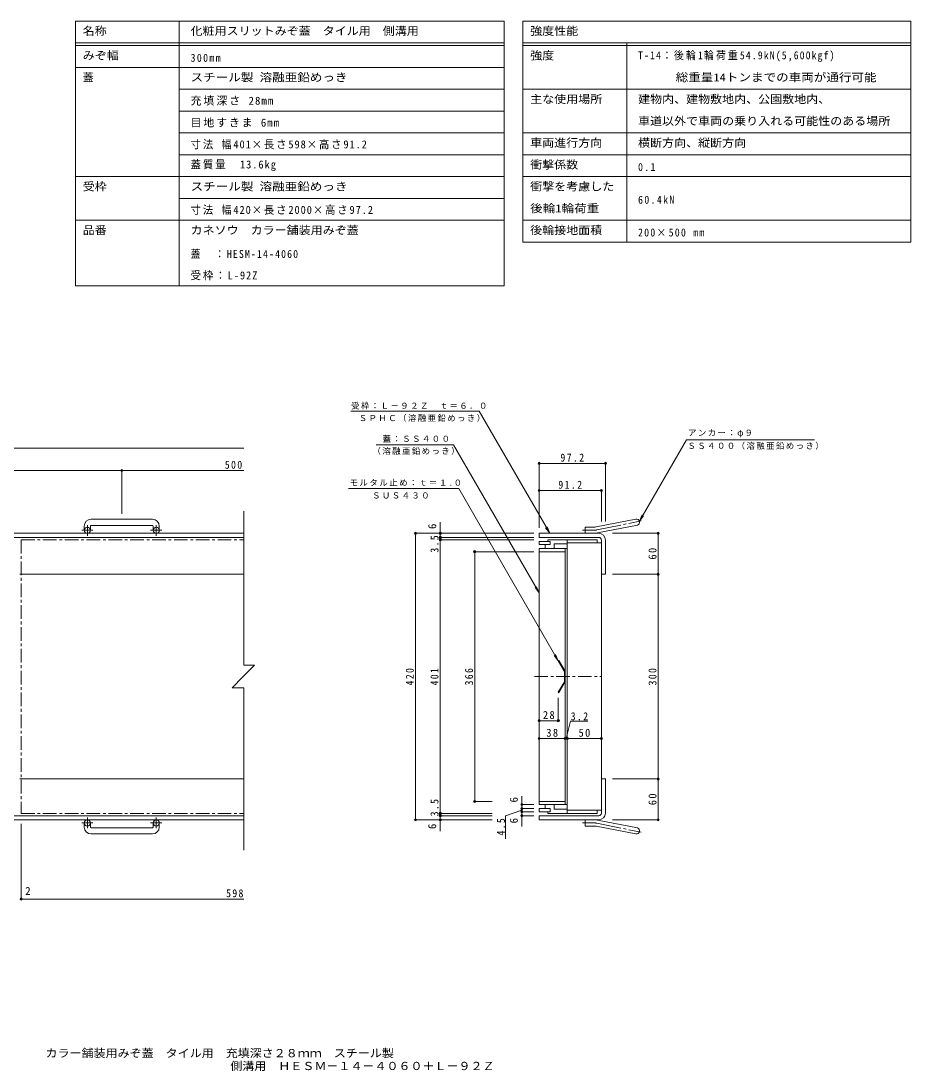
# Model space of a CAD drawing. Units: millimetres, scale not verified. Extents: x -847 to 1119, y -778 to 761.
# Drawn here: x -185 to 1119, y -778 to 761 of the extents above; entities that cross this region are included whole.
import ezdxf
from ezdxf.enums import TextEntityAlignment as Align

# ---------------------------------------------------------------- set-up
doc = ezdxf.new("R2010")
doc.units = ezdxf.units.MM
doc.header["$LTSCALE"] = 4
doc.header["$PDMODE"] = 32
doc.header["$PDSIZE"] = 3.2
doc.linetypes.add('CHAIN1', pattern=[8, 5, -1, 1, -1])
doc.linetypes.add('CHAIN2', pattern=[12, 9, -1, 1, -1])
for name, color, linetype, lineweight in [('0-1_躯体', 2, 'Continuous', 9), ('0-2_仕上', 7, 'Continuous', 9), ('0-3_建具', 4, 'Continuous', 9), ('0-4_その他', 7, 'Continuous', 9), ('0-5_寸法', 7, 'Continuous', 9), ('F-5_F-5ﾚｲﾔ', 2, 'Continuous', 9), ('F-F_F-Fﾚｲﾔ', 2, 'Continuous', 9)]:
    doc.layers.add(name, color=color, linetype=linetype, lineweight=lineweight)
doc.layers.add('F-4_F-4ﾚｲﾔ', color=2, linetype='Continuous')
doc.styles.add('ＭＳ ゴシック', font='')
doc.styles.get('ＭＳ ゴシック').set_extended_font_data('MS Gothic')

msp = doc.modelspace()

# ---------------------------------------------------------------- linework, layer by layer
at = {"layer": '0-1_躯体'}
for p, q in [((-186.964, -49.881), (141.35, -49.881)), ((-186.964, -349.881), (141.35, -349.881))]:
    msp.add_line(p, q, dxfattribs=at)
at = {"layer": '0-2_仕上', "color": 3, "linetype": 'CHAIN1'}
for p, q in [((-184.964, 0.619), (141.35, 0.619)), ((-184.964, 0.619), (-184.964, -400.382)), ((-184.964, -400.382), (141.35, -400.382))]:
    msp.add_line(p, q, dxfattribs=at)
at = {"layer": '0-2_仕上'}
for p, q in [((586.643, 0.619), (586.643, -1.881)), ((615.343, 0.619), (586.643, 0.619)), ((615.342, 0.619), (615.342, -5.381)), ((590.143, -1.881), (574.143, -1.881)), ((574.143, -1.881), (574.143, -6.381)), ((590.143, -6.381), (574.143, -6.381)), ((574.143, -12.381), (574.143, -387.381)), ((615.343, -12.381), (574.143, -12.381)), ((583.143, -6.381), (583.143, -12.381)), ((590.143, -1.881), (590.143, -6.381)), ((612.143, -387.381), (612.143, -12.381)), ((612.143, -16.881), (574.143, -16.881)), ((612.143, -382.881), (574.143, -382.881)), ((615.343, -387.381), (574.143, -387.381)), ((590.143, -393.382), (574.143, -393.382)), ((574.143, -397.882), (574.143, -393.382)), ((590.143, -397.882), (574.143, -397.882)), ((583.143, -393.382), (583.143, -387.381)), ((586.643, -400.382), (586.643, -397.882)), ((590.143, -397.882), (590.143, -393.382)), ((615.342, -400.382), (615.342, -394.382)), ((615.343, -400.382), (586.643, -400.382))]:
    msp.add_line(p, q, dxfattribs=at)
at = {"layer": '0-2_仕上', "color": 2}
for p, q in [((615.343, 0.619), (659.343, 0.619)), ((615.343, -400.382), (615.343, 0.619)), ((659.343, 0.619), (659.343, -3.881)), ((665.343, -3.881), (615.343, -3.881)), ((665.343, -395.881), (665.343, -3.881)), ((665.343, -395.881), (615.343, -395.881)), ((659.343, -400.382), (659.343, -395.881)), ((615.343, -400.382), (659.343, -400.382))]:
    msp.add_line(p, q, dxfattribs=at)
at = {"layer": '0-2_仕上', "color": 3}
for p, q in [((602.143, -176.793), (603.009, -176.293)), ((611.143, -192.381), (602.143, -176.793)), ((612.143, -192.113), (603.009, -176.293)), ((611.143, -207.381), (611.143, -192.381)), ((612.143, -207.649), (612.143, -192.113)), ((612.143, -207.649), (603.009, -223.47))]:
    msp.add_line(p, q, dxfattribs=at)
at = {"layer": '0-2_仕上', "linetype": 'CHAIN1'}
msp.add_line((567.064, -199.881), (665.45, -199.881), dxfattribs=at)
at = {"layer": '0-2_仕上'}
for points in [[(615.343, -5.381), (596.343, -5.381), (596.343, -12.381)], [(615.343, -394.382), (596.343, -394.382), (596.343, -387.381)]]:
    msp.add_lwpolyline(points, dxfattribs=at)
at = {"layer": '0-2_仕上', "color": 3}
msp.add_lwpolyline([(611.143, -207.381), (602.143, -222.97), (603.009, -223.47)], dxfattribs=at)
at = {"layer": '0-3_建具'}
for p, q in [((141.35, 42.521), (141.35, -183.351)), ((-92.464, 20.719), (-92.464, 14.619)), ((-83.464, 20.719), (-83.464, 14.619)), ((7.536, 30.719), (-82.464, 30.719)), ((-82.464, 21.719), (7.537, 21.719)), ((8.536, 20.719), (8.536, 14.619)), ((17.536, 20.719), (17.536, 14.619)), ((641.343, 10.119), (641.343, 19.119)), ((655.159, 19.119), (641.343, 19.119)), ((657.488, 19.425), (715.678, 30.719)), ((659.817, 10.732), (718.008, 22.025)), ((141.35, 10.119), (-787.464, 10.119)), ((141.35, 4.119), (-787.464, 4.119)), ((661.343, 4.119), (574.143, 4.119)), ((655.158, 10.119), (641.343, 10.119)), ((157.118, -183.351), (139.995, -200.474)), ((157.118, -183.351), (141.35, -183.351)), ((124.226, -216.243), (139.995, -200.474)), ((124.226, -216.243), (141.35, -216.243)), ((141.35, -454.512), (141.35, -216.243)), ((141.35, -403.881), (-787.464, -403.881)), ((141.35, -409.881), (-787.464, -409.881)), ((-92.464, -420.481), (-92.464, -414.381)), ((-83.464, -420.481), (-83.464, -414.381)), ((8.536, -420.481), (8.536, -414.381)), ((17.536, -420.481), (17.536, -414.381)), ((641.343, -409.881), (641.343, -418.881)), ((655.158, -409.881), (641.343, -409.881)), ((659.817, -410.494), (718.008, -421.788)), ((-82.464, -421.481), (7.537, -421.481)), ((7.536, -430.481), (-82.464, -430.481)), ((655.159, -418.881), (641.343, -418.881)), ((657.488, -419.188), (715.678, -430.481))]:
    msp.add_line(p, q, dxfattribs=at)
at = {"layer": '0-3_建具', "linetype": 'CHAIN1'}
for p, q in [((-87.964, 6.511), (-87.964, 22.109)), ((13.037, 6.511), (13.037, 22.109)), ((-79.801, 14.619), (-96.208, 14.619)), ((21.199, 14.619), (4.792, 14.619)), ((-79.801, -414.381), (-96.208, -414.381)), ((-87.964, -406.274), (-87.964, -421.871)), ((21.199, -414.381), (4.792, -414.381)), ((13.037, -406.274), (13.037, -421.871))]:
    msp.add_line(p, q, dxfattribs=at)
at = {"layer": '0-3_建具', "linetype": 'CHAIN2'}
for p, q in [((658.652, 15.079), (723.819, 28.241)), ((655.158, 14.619), (637.538, 14.619)), ((655.158, -414.381), (637.538, -414.381)), ((658.652, -414.841), (723.819, -428.004))]:
    msp.add_line(p, q, dxfattribs=at)
at = {"layer": '0-3_建具'}
for points in [[(574.143, 4.119), (574.143, 10.119), (661.343, 10.119)], [(665.343, 0.119), (665.343, -49.881), (671.343, -49.881), (671.343, 0.119)], [(665.343, -399.881), (665.343, -349.881), (671.343, -349.881), (671.343, -399.881)], [(661.343, -403.881), (574.143, -403.881), (574.143, -409.881), (661.343, -409.881)]]:
    msp.add_lwpolyline(points, dxfattribs=at)
for centre in [(-87.964, 14.619), (13.036, 14.619), (-87.964, -414.381), (13.036, -414.381)]:
    msp.add_circle(centre, 4.5, dxfattribs=at)
for centre, radius, start, end in [((716.843, 26.372), 4.5, 285.00014, 104.99991), ((-82.464, 20.719), 10, 90, 180), ((-82.464, 20.719), 1, 90, 180), ((7.536, 20.719), 10, 0, 90), ((7.537, 20.719), 1, 0, 90), ((655.159, 28.119), 9, 270, 285.00002), ((655.158, 28.119), 18, 270, 285), ((661.343, 0.119), 10, 0, 90), ((661.343, 0.119), 4, 0, 90), ((661.343, -399.881), 4, 270, 0), ((661.343, -399.881), 10, 270, 0), ((655.158, -427.881), 18, 75, 90), ((-82.464, -420.481), 10, 180, 270), ((-82.464, -420.481), 1, 180, 270), ((7.536, -420.481), 10, 270, 0), ((7.537, -420.481), 1, 270, 0), ((655.159, -427.881), 9, 74.99998, 90), ((716.843, -426.135), 4.5, 255.00009, 74.99986)]:
    msp.add_arc(centre, radius, start, end, dxfattribs=at)
at = {"layer": '0-3_建具', "linetype": 'CHAIN2'}
for centre, start, end in [((655.158, 28.119), 270, 284.99995), ((655.158, -427.881), 75.00005, 90)]:
    msp.add_arc(centre, 13.5, start, end, dxfattribs=at)
at = {"layer": '0-4_その他'}
for p, q in [((-787.464, 135.056), (141.35, 135.056)), ((574.143, 113.79), (574.143, 18.119)), ((574.143, 112.59), (671.343, 112.59)), ((671.343, 113.79), (671.343, 27.245)), ((-537.464, 102.137), (-37.464, 102.137)), ((-37.464, 103.337), (-37.464, 38.719)), ((-37.464, 102.137), (141.35, 102.137)), ((574.143, 72.878), (665.343, 72.878)), ((665.343, 74.078), (665.343, 27.245)), ((429.173, 10.119), (429.173, 26.526)), ((391.745, 10.119), (566.143, 10.119)), ((392.945, 10.119), (392.945, -409.881)), ((427.973, 4.119), (566.143, 4.119)), ((427.973, 0.619), (566.143, 0.619)), ((429.173, 10.119), (429.173, 4.119)), ((429.173, 4.119), (429.173, 0.619)), ((429.173, 0.619), (429.173, -400.382)), ((749.812, 10.119), (681.439, 10.119)), ((748.612, 10.119), (748.612, -49.881)), ((478.522, -16.881), (566.143, -16.881)), ((479.722, -16.881), (479.722, -382.882)), ((749.812, -49.881), (681.439, -49.881)), ((748.612, -49.881), (748.612, -349.881)), ((602.143, -265.845), (602.143, -230.97)), ((574.143, -264.645), (602.143, -264.645)), ((574.143, -290.655), (612.143, -290.655)), ((612.143, -290.655), (615.343, -290.655)), ((615.343, -290.655), (665.343, -290.655)), ((749.812, -349.881), (681.439, -349.881)), ((748.612, -349.881), (748.612, -409.881)), ((478.522, -382.882), (505.467, -382.882)), ((548.657, -387.381), (548.657, -375.027)), ((547.457, -387.381), (566.143, -387.381)), ((547.457, -393.382), (566.143, -393.382)), ((547.457, -397.882), (566.143, -397.882)), ((548.657, -393.382), (548.657, -387.381)), ((548.657, -397.882), (548.657, -393.382)), ((548.657, -403.881), (548.657, -397.882)), ((391.745, -409.881), (505.467, -409.881)), ((427.973, -400.382), (505.467, -400.382)), ((427.973, -403.881), (505.467, -403.881)), ((429.173, -400.382), (429.173, -403.881)), ((429.173, -403.881), (429.173, -409.881)), ((429.173, -409.881), (429.173, -426.44)), ((547.457, -403.881), (566.143, -403.881)), ((548.657, -403.881), (548.657, -419.478)), ((749.812, -409.881), (681.439, -409.881)), ((-184.964, -527.071), (-184.964, -415.727)), ((-186.964, -525.871), (-184.964, -525.871)), ((-184.964, -525.871), (141.35, -525.871))]:
    msp.add_line(p, q, dxfattribs=at)
for points in [[(613.743, -290.655), (620.278, -265.045), (645.463, -265.045)], [(548.657, -395.632), (524.688, -403.812), (524.688, -437.54)]]:
    msp.add_lwpolyline(points, dxfattribs=at)
for p in [(574.143, 112.59), (671.343, 112.59), (-37.464, 102.137), (574.143, 72.878), (665.343, 72.878), (392.945, 10.119), (429.173, 10.119), (429.173, 4.119), (429.173, 0.619), (748.612, 10.119), (479.722, -16.881), (748.612, -49.881), (574.143, -264.645), (602.143, -264.645), (574.143, -290.655), (612.143, -290.655), (615.343, -290.655), (665.343, -290.655), (748.612, -349.881), (479.722, -382.882), (429.173, -400.382), (548.657, -387.381), (548.657, -393.382), (548.657, -397.882), (392.945, -409.881), (429.173, -403.881), (429.173, -409.881), (548.657, -403.881), (748.612, -409.881), (-184.964, -525.871)]:
    msp.add_point(p, dxfattribs=at)
at = {"layer": '0-5_寸法'}
for p, q in [((298.07, 188.855), (486.401, 188.855)), ((486.401, 188.855), (589.594, 10.119)), ((790.129, 147.189), (721.143, 27.701)), ((790.129, 147.189), (977.564, 147.189)), ((294.906, 75.668), (456.385, 75.668)), ((456.385, 75.668), (602.143, -176.793)), ((721.143, 27.701), (724.97, 36.939)), ((721.143, 27.701), (727.23, 35.634)), ((589.594, 10.119), (583.507, 18.052)), ((589.594, 10.119), (585.767, 19.358)), ((574.143, -77.378), (568.055, -69.445)), ((574.143, -77.378), (570.316, -68.139)), ((602.143, -176.793), (596.055, -168.859)), ((602.143, -176.793), (598.316, -167.554))]:
    msp.add_line(p, q, dxfattribs=at)
msp.add_lwpolyline([(335.468, 139.702), (448.812, 139.702), (574.143, -77.378)], dxfattribs=at)
at = {"layer": 'F-5_F-5ﾚｲﾔ', "color": 7}
msp.add_line((550.331, 660.916), (1119.017, 660.916), dxfattribs=at)
at = {"layer": 'F-F_F-Fﾚｲﾔ', "color": 7}
for p, q in [((-105.38, 760.916), (522.879, 760.916)), ((-105.38, 760.916), (-105.38, 372.916)), ((46.816, 760.916), (46.816, 372.916)), ((522.879, 760.916), (522.879, 372.916)), ((550.331, 760.916), (1119.017, 760.916)), ((550.331, 760.916), (550.331, 436.916)), ((1119.017, 760.916), (1119.017, 436.916)), ((-105.38, 728.916), (522.879, 728.916)), ((-105.38, 724.916), (522.879, 724.916)), ((550.331, 728.916), (1119.017, 728.916)), ((550.331, 724.916), (1119.017, 724.916)), ((702.526, 728.916), (702.526, 436.916)), ((-105.38, 692.916), (522.879, 692.916)), ((46.816, 660.916), (522.879, 660.916)), ((550.331, 660.916), (1119.017, 660.916)), ((46.816, 628.916), (522.879, 628.916)), ((46.816, 596.916), (522.879, 596.916)), ((550.331, 596.916), (1119.017, 596.916)), ((46.816, 564.916), (522.879, 564.916)), ((550.331, 564.916), (1119.017, 564.916)), ((-105.38, 532.916), (522.879, 532.916)), ((550.331, 532.916), (1119.017, 532.916)), ((46.816, 500.916), (522.879, 500.916)), ((-105.38, 468.916), (522.879, 468.916)), ((550.331, 468.916), (1119.017, 468.916)), ((550.331, 436.916), (1119.017, 436.916)), ((-105.38, 372.916), (522.879, 372.916))]:
    msp.add_line(p, q, dxfattribs=at)

# ---------------------------------------------------------------- texts
at = {"layer": '0-4_その他', "color": 2, "style": 'ＭＳ ゴシック'}
for p in [(426.773, 16.334), (546.257, -384.394), (546.257, -415.083), (426.773, -423.422)]:
    msp.add_text('6', height=11.73, rotation=90, dxfattribs=at).set_placement(p, align=Align.BOTTOM_LEFT)
msp.add_text('2', height=11.73, dxfattribs=at).set_placement((-178.983, -523.471), align=Align.BOTTOM_LEFT)
at = {"layer": '0-4_その他', "color": 2, "char_height": 11.73, "attachment_point": 7, "style": 'ＭＳ ゴシック'}
for s, insert in [('\\T1.28;\\W0.9;97.2', (605.243, 114.99)), ('\\T1.27;\\W0.9;500', (113.504, 104.537)), ('\\T1.28;\\W0.9;91.2', (602.243, 75.278)), ('\\T1.27;\\W0.95;28', (579.643, -262.245)), ('\\T1.27;\\W0.9;3.2', (620.352, -264.151)), ('\\T1.27;\\W0.95;38', (584.643, -288.255)), ('\\T1.27;\\W0.95;50', (631.843, -288.255)), ('\\T1.27;\\W0.9;598', (115.312, -523.471))]:
    msp.add_mtext(s, dxfattribs=dict(at, insert=insert))
at = {"layer": '0-4_その他', "color": 2, "char_height": 11.73, "attachment_point": 7, "rotation": 90, "style": 'ＭＳ ゴシック'}
for s, insert in [('\\T1.27;\\W0.9;3.5', (426.773, -18.264)), ('\\T1.27;\\W0.95;60', (746.212, -28.381)), ('\\T1.27;\\W0.9;420', (390.545, -212.881)), ('\\T1.27;\\W0.9;401', (426.773, -212.881)), ('\\T1.27;\\W0.9;366', (477.322, -212.881)), ('\\T1.27;\\W0.9;300', (746.212, -212.881)), ('\\T1.27;\\W0.9;3.5', (426.773, -404.76)), ('\\T1.27;\\W0.95;60', (746.212, -388.381)), ('\\T1.27;\\W0.9;4.5', (524.149, -432.89))]:
    msp.add_mtext(s, dxfattribs=dict(at, insert=insert))
at = {"layer": '0-5_寸法', "char_height": 8.798, "attachment_point": 7, "style": 'ＭＳ ゴシック'}
for s, insert in [('\\T1.17;受枠：Ｌ－９２Ｚ\u3000ｔ＝６．０', (298.547, 191.567)), ('\\T1.17;ＳＰＨＣ（溶融亜鉛めっき）', (309.761, 173.332)), ('\\T1.17;蓋：ＳＳ４００', (344.625, 143.629)), ('\\T1.17;アンカー：φ９', (792.372, 150.649)), ('\\T1.17;ＳＳ４００（溶融亜鉛めっき）', (791.45, 132.683)), ('\\T1.17;（溶融亜鉛めっき）', (329.924, 125.044)), ('\\T1.18;モルタル止め：ｔ＝１.０', (296.302, 79.258)), ('\\T1.17;ＳＵＳ４３０', (329.212, 60.937))]:
    msp.add_mtext(s, dxfattribs=dict(at, insert=insert))
at = {"layer": 'F-4_F-4ﾚｲﾔ', "style": 'ＭＳ ゴシック', "width": 1.1}
for s, p in [('カラー舗装用みぞ蓋\u3000タイル用\u3000充填深さ２８ｍｍ\u3000スチール製', (-149.204, -761.267)), ('側溝用\u3000ＨＥＳＭ－１４－４０６０＋Ｌ－９２Ｚ', (121.552, -780.096))]:
    msp.add_text(s, height=11.73, dxfattribs=at).set_placement(p, align=Align.BOTTOM_LEFT)
at = {"layer": 'F-5_F-5ﾚｲﾔ', "style": 'ＭＳ ゴシック'}
for s, width, p in [('化粧用スリットみぞ蓋\u3000タイル用\u3000側溝用', 1.1, (63.35, 736.916)), ('スチール製 溶融亜鉛めっき', 1.15, (63.35, 668.916))]:
    msp.add_text(s, height=11.73, dxfattribs=dict(at, width=width)).set_placement(p, align=Align.BOTTOM_LEFT)
at = {"layer": 'F-5_F-5ﾚｲﾔ', "char_height": 11.73, "attachment_point": 7, "style": 'ＭＳ ゴシック'}
for s, insert in [('\\T1.28;\\W0.9;300mm', (63.35, 700.916)), ('\\T1.18;充填深さ\\~28mm', (63.35, 636.916)), ('\\T1.17;目地すきま\\~6mm', (63.35, 604.916))]:
    msp.add_mtext(s, dxfattribs=dict(at, insert=insert))
at = {"layer": 'F-F_F-Fﾚｲﾔ', "style": 'ＭＳ ゴシック'}
for s, width, p in [('名称', 1.1, (-94.733, 736.916)), ('強度性能', 1.1, (560.977, 736.916)), ('みぞ幅', 1.1, (-94.733, 700.916)), ('強度', 1.1, (560.977, 700.916)), ('  \u3000\u3000総重量14トンまでの車両が通行可能', 1.15, (719.06, 668.916)), ('主な使用場所', 1.1, (560.977, 636.916)), ('建物内、建物敷地内、公園敷地内、', 1.1, (719.06, 636.916)), ('車道以外で車両の乗り入れる可能性のある場所', 1.1, (719.06, 604.916)), ('車両進行方向', 1.1, (560.977, 572.916)), ('横断方向、縦断方向', 1.1, (719.06, 572.916)), ('衝撃係数', 1.1, (560.977, 540.916)), ('受枠', 1.1, (-94.733, 508.916)), ('スチール製 溶融亜鉛めっき', 1.15, (63.35, 508.916)), ('衝撃を考慮した', 1.1, (560.977, 508.916)), ('後輪1輪荷重', 1.15, (560.977, 476.916)), ('品番', 1.1, (-94.733, 444.916)), ('カネソウ\u3000カラー舗装用みぞ蓋', 1.1, (63.35, 444.916)), ('後輪接地面積', 1.1, (560.977, 444.916))]:
    msp.add_text(s, height=11.73, dxfattribs=dict(at, width=width)).set_placement(p, align=Align.BOTTOM_LEFT)
msp.add_text('蓋', height=11.73, dxfattribs=at).set_placement((-94.733, 668.916), align=Align.BOTTOM_LEFT)
at = {"layer": 'F-F_F-Fﾚｲﾔ', "char_height": 11.73, "attachment_point": 7, "style": 'ＭＳ ゴシック'}
for s, insert in [('\\T1.22;\\W0.9;T-14：後輪1輪荷重54.9kN(5,600kgf)', (719.06, 700.916)), ('\\T1.18;\\W0.95;寸法\\~幅401×長さ598×高さ91.2', (63.35, 572.916)), ('\\T1.19;\\W0.95;蓋質量\u300013.6kg', (63.35, 540.916)), ('\\T1.27;\\W0.9;0.1', (719.06, 540.916)), ('\\T1.28;\\W0.9;60.4kN', (719.06, 492.916)), ('\\T1.18;\\W0.95;寸法\\~幅420×長さ2000×高さ97.2', (63.35, 476.916)), ('\\T1.25;\\W0.9;200×500\\~mm', (719.06, 444.916)), ('\\T1.23;\\W0.9;蓋\u3000：HESM-14-4060', (63.35, 412.916)), ('\\T1.19;\\W0.95;受枠：L-92Z', (63.35, 380.916))]:
    msp.add_mtext(s, dxfattribs=dict(at, insert=insert))

doc.saveas('drawing.dxf')
